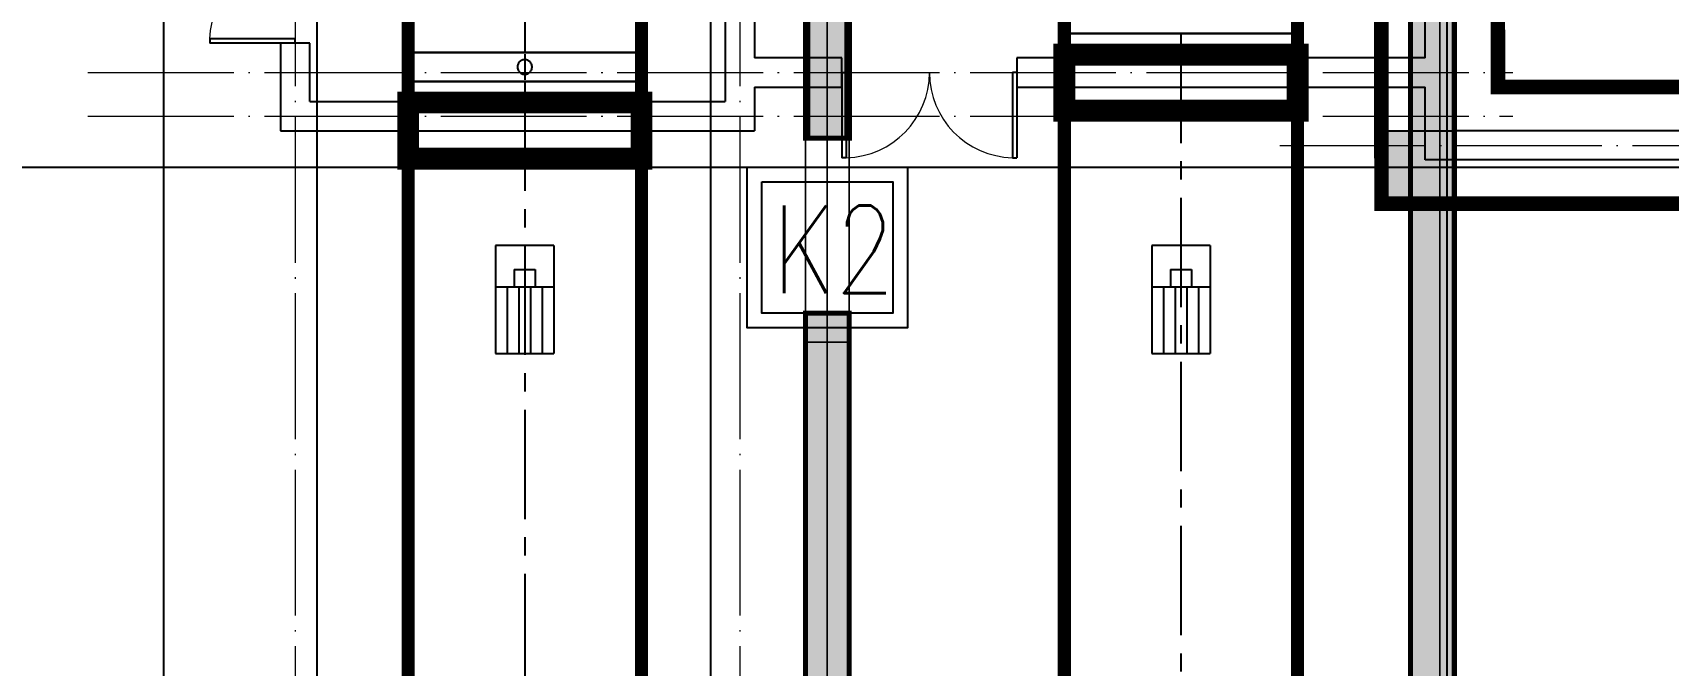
# Model space of a CAD drawing. Extents: x 369444 to 684549, y -549309 to 575337.
# Drawn here: x 504824 to 516042, y 386742 to 391080 of the extents above; entities that cross this region are included whole.
import ezdxf

# ---------------------------------------------------------------- set-up
doc = ezdxf.new("R2010")
doc.units = 0
doc.header["$LTSCALE"] = 1000
doc.header["$MEASUREMENT"] = 0
for name, pattern in [('__DASH', [0.35, 0.25, -0.1]), ('CENTER2', [1.125, 0.75, -0.125, 0.125, -0.125]), ('DASH', [0.35, 0.25, -0.1]), ('DASHED', [0.75, 0.5, -0.25]), ('DOTE', [2.42, 2, -0.2, 0.02, -0.2])]:
    doc.linetypes.add(name, pattern=pattern)
for name, color, linetype, lineweight, true_color in [('-2-0-1', 1, 'Continuous', 0, 0xff0000), ('-2-1-2', 9, 'Continuous', 0, 0x808080), ('1-6-1', 7, 'Continuous', 0, 0x55ff55), ('1-6-2', 7, 'Continuous', 0, 0x55ff55), ('21-0-1', 7, 'Continuous', 0, 0xb4dfff), ('21-0-2', 7, 'Continuous', 0, 0xb4dfff)]:
    doc.layers.add(name, color=color, linetype=linetype, lineweight=lineweight, true_color=true_color)
for name, color, linetype in [('BEAM_SE', 144, 'DASHED'), ('COLUMN', 9, 'Continuous'), ('DOTE', 1, 'Continuous'), ('DUCT-排烟中心线', 5, 'CENTER2'), ('DUCT-排烟法兰', 4, 'Continuous'), ('DUCT-排烟管', 2, 'Continuous'), ('DUCT-排烟管端线', 4, 'Continuous'), ('DUCT-排烟阀门', 7, 'Continuous'), ('WALL', 9, 'Continuous'), ('WINDOW', 4, 'Continuous'), ('作业图', 7, 'Continuous'), ('砼墙', 151, 'Continuous'), ('车库集水坑', 60, 'Continuous'), ('防火分区线', 7, 'Continuous'), ('颜洞口', 1, 'Continuous'), ('风管标注', 3, 'Continuous')]:
    doc.layers.add(name, color=color, linetype=linetype)
doc.layers.add('DOTE2', color=122, linetype='DOTE', lineweight=9)
doc.layers.add('S_ConcWall', color=3, linetype='Continuous', lineweight=35)
doc.styles.add('_HZTXT', font='txt.shx', dxfattribs={"width": 0.8, "bigfont": 'HZTXT.shx'})

# ---------------------------------------------------------------- blocks, each defined once
blk = doc.blocks.new('$DorLib2D$00000002')
for p, q in [((-0.5, 0), (-0.5, 0.4875)), ((-0.475, 0.4875), (-0.5, 0.4875)), ((-0.475, 0), (-0.475, 0.4875)), ((0.475, 0), (0.475, 0.4875)), ((0.475, 0.4875), (0.5, 0.4875)), ((0.5, 0), (0.5, 0.4875)), ((-0.5, 0), (-0.475, 0)), ((0.5, 0), (0.475, 0))]:
    blk.add_line(p, q)
at = {"lineweight": 13}
for centre, start, end in [((-0.4875, 0), 0, 88.53072), ((0.4875, 0), 91.46928, 180)]:
    blk.add_arc(centre, 0.4875, start, end, dxfattribs=at)
blk = doc.blocks.new('nihao23fdf')
at = {"layer": '砼墙'}
h = blk.add_hatch(color=0, dxfattribs=at)
h.dxf.hatch_style = 1
h.paths.add_polyline_path([(-17550, -6200), (-17550, -5950), (-17950, -5950), (-17950, -2850), (-17550, -2850), (-17550, -2600), (-18250, -2600), (-18250, -6000), (-18250, -6200), (-18050, -6200)])
h.paths.add_polyline_path([(-17950, -8300), (-18250, -8300), (-18250, -13650), (-17400, -13650), (-17400, -13400), (-17950, -13400)])
h.paths.add_polyline_path([(-14075, -9250), (-13825, -9250), (-13825, -7250), (-14075, -7250)])
h.paths.add_polyline_path([(-13800, -10450), (-14100, -10450), (-14100, -13400), (-14700, -13400), (-14700, -13650), (-14049, -13650), (-13249, -13650), (-13249, -13400), (-13800, -13400)])
h.paths.add_polyline_path([(-15250, -2600), (-15750, -2600), (-15750, -2850), (-15300, -2850), (-15300, -4400), (-15050, -4400), (-15050, -2850), (-14900, -2850), (-14900, -2600)])
h.paths.add_polyline_path([(-13450, -2850), (-13450, -5950), (-14050, -5950), (-14050, -6200), (-13200, -6200), (-13200, -2850), (-12801, -2850), (-12801, -2600), (-13250, -2600), (-14000, -2600), (-14000, -2850)])
h.paths.add_polyline_path([(-10400, -2600), (-11001, -2600), (-11001, -2850), (-10425, -2850), (-10425, -4650), (-10175, -4650), (-10175, -2850), (-9800, -2850), (-9800, -2600)])
h.paths.add_polyline_path([(-8300, -2600), (-8300, 0), (0, 0), (0, -2600), (-600, -2600), (-600, -2800), (0, -2800), (0, -2850), (0, -4700), (250, -4700), (250, -2850), (900, -2850), (900, -2600), (250, -2600), (250, 250), (-8550, 250), (-8550, -2600), (-8600, -2600), (-8600, -2800), (-8600, -2850), (-7950, -2850), (-7950, -4500), (-7700, -4500), (-7700, -2600)])
h.paths.add_polyline_path([(2725, -2850), (3300, -2850), (3300, -2600), (2701, -2600), (2100, -2600), (2100, -2850), (2475, -2850), (2475, -4650), (2725, -4650)])
h.paths.add_polyline_path([(5500, -2850), (5500, -6200), (6350, -6200), (6350, -5950), (5750, -5950), (5750, -2850), (6300, -2850), (6300, -2600), (5550, -2600), (5100, -2600), (5100, -2850)])
h.paths.add_polyline_path([(7551, -2600), (7200, -2600), (7200, -2850), (7350, -2850), (7350, -4400), (7600, -4400), (7600, -2850), (8050, -2850), (8050, -2600)])
h.paths.add_polyline_path([(10250, -2850), (10250, -5950), (9850, -5950), (9850, -6200), (10350, -6200), (10550, -6200), (10550, -6000), (10550, -2600), (9850, -2600), (9850, -2850)])
h.paths.add_polyline_path([(10550, -8300), (10250, -8300), (10250, -13400), (9700, -13400), (9700, -13650), (10550, -13650)])
h.paths.add_polyline_path([(6100, -13400), (5550, -13400), (5550, -13650), (6350, -13650), (7000, -13650), (7000, -13400), (6400, -13400), (6400, -10450), (6100, -10450)])
h.paths.add_polyline_path([(6125, -9250), (6375, -9250), (6375, -7250), (6125, -7250)])
h.paths.add_polyline_path([(-450, -14650), (-450, -13650), (150, -13650), (150, -13400), (-450, -13400), (-450, -10210), (-700, -10210), (-700, -14250), (-950, -14250), (-950, -14650)])
h.paths.add_polyline_path([(250, -9210), (250, -6200), (800, -6200), (800, -5950), (0, -5950), (0, -6000), (0, -6200), (0, -8900), (-450, -8900), (-900, -8900), (-900, -9210), (-700, -9210), (-700, -9310), (-450, -9310), (-450, -9210)])
h.paths.add_polyline_path([(-7250, -9210), (-7250, -9310), (-7000, -9310), (-7000, -9210), (-6800, -9210), (-6800, -8900), (-7250, -8900), (-7700, -8900), (-7700, -6200), (-7700, -6000), (-7700, -5950), (-8500, -5950), (-8500, -6200), (-7950, -6200), (-7950, -9210)])
h.paths.add_polyline_path([(-7250, -13400), (-7850, -13400), (-7850, -13650), (-7250, -13650), (-7250, -14650), (-6750, -14650), (-6750, -14250), (-7000, -14250), (-7000, -10209), (-7250, -10209)])
at = {"layer": '砼墙', "color": 0, "lineweight": 35, "ltscale": 1}
for points in [[(6125, -7250), (6375, -7250), (6375, -9250), (6125, -9250)], [(10550, -13650), (10550, -8300), (10250, -8300), (10250, -13400), (9700, -13400), (9700, -13650)], [(7000, -13400), (7000, -13650), (6350, -13650), (5550, -13650), (5550, -13400), (6100, -13400), (6100, -10450), (6400, -10450), (6400, -13400)]]:
    blk.add_lwpolyline(points, close=True, dxfattribs=at)
blk = doc.blocks.new('column500')
h = blk.add_hatch(color=0)
h.dxf.hatch_style = 1
h.paths.add_polyline_path([(-216381, -381440), (-215881, -381440), (-215881, -380940), (-216381, -380940)])
at = {"color": 0}
blk.add_lwpolyline([(-216381, -381440), (-215881, -381440), (-215881, -380940), (-216381, -380940)], close=True, dxfattribs=at)
blk = doc.blocks.new('N-风管')
at = {"color": 0}
for p, q in [((38489343955.528313, 3905484094.476387, -399.99999), (38489343955.528313, 3905483353.476387, -399.99999)), ((38489344355.528313, 3905484094.476387, -399.99999), (38489343955.528313, 3905484094.476387, -399.99999)), ((38489348455.528313, 3905484094.476387, -399.99999), (38489348455.528313, 3905483353.476387, -399.99999)), ((38489348855.528313, 3905484094.476387, -399.99999), (38489348455.528313, 3905484094.476387, -399.99999)), ((38489344083.528313, 3905483930.270787, -399.99999), (38489344227.528313, 3905483930.270787, -399.99999)), ((38489344083.528313, 3905483930.270787, -399.99999), (38489344083.528313, 3905483809.487787, -399.99999)), ((38489348583.528313, 3905483930.270787, -399.99999), (38489348727.528313, 3905483930.270787, -399.99999)), ((38489348583.528313, 3905483930.270787, -399.99999), (38489348583.528313, 3905483809.487787, -399.99999)), ((38489343955.528313, 3905483809.487787, -399.99999), (38489344355.528313, 3905483809.487787, -399.99999)), ((38489348455.528313, 3905483809.487787, -399.99999), (38489348855.528313, 3905483809.487787, -399.99999)), ((38489343955.528313, 3905483353.476387, -399.99999), (38489344355.528313, 3905483353.476387, -399.99999)), ((38489348455.528313, 3905483353.476387, -399.99999), (38489348855.528313, 3905483353.476387, -399.99999))]:
    blk.add_line(p, q, dxfattribs=at)
at = {"color": 0, "linetype": 'Continuous'}
for p, q in [((38489344355.528313, 3905484094.476387, -399.99999), (38489344355.528313, 3905483353.476387, -399.99999)), ((38489348855.528313, 3905484094.476387, -399.99999), (38489348855.528313, 3905483353.476387, -399.99999)), ((38489344227.528313, 3905483930.270787, -399.99999), (38489344227.528313, 3905483809.487787, -399.99999)), ((38489348727.528313, 3905483930.270787, -399.99999), (38489348727.528313, 3905483809.487787, -399.99999)), ((38489344035.528313, 3905483809.487787, -399.99999), (38489344035.528313, 3905483353.476387, -399.99999)), ((38489344115.528313, 3905483809.487787, -399.99999), (38489344115.528313, 3905483353.476387, -399.99999)), ((38489344195.528313, 3905483809.487787, -399.99999), (38489344195.528313, 3905483353.476387, -399.99999)), ((38489344275.528313, 3905483809.487787, -399.99999), (38489344275.528313, 3905483353.476387, -399.99999)), ((38489348535.528313, 3905483809.487787, -399.99999), (38489348535.528313, 3905483353.476387, -399.99999)), ((38489348615.528313, 3905483809.487787, -399.99999), (38489348615.528313, 3905483353.476387, -399.99999)), ((38489348695.528313, 3905483809.487787, -399.99999), (38489348695.528313, 3905483353.476387, -399.99999)), ((38489348775.528313, 3905483809.487787, -399.99999), (38489348775.528313, 3905483353.476387, -399.99999))]:
    blk.add_line(p, q, dxfattribs=at)
at = {"layer": 'DUCT-排烟中心线', "color": 0}
for p, q in [((38489344155.528313, 3905487000.468436), (38489344155.528313, 3905485418.631673)), ((38489348655.528313, 3905485546.69895), (38489348655.528313, 3905480873.78737)), ((38489344155.528313, 3905485218.231672), (38489344155.528313, 3905480873.78737))]:
    blk.add_line(p, q, dxfattribs=at)
at = {"layer": 'DUCT-排烟法兰', "color": 0}
for p, q in [((38489347815.528313, 3905485546.79895), (38489349495.528313, 3905485546.79895)), ((38489343315.528313, 3905485418.531673), (38489344995.528313, 3905485418.531673)), ((38489343315.528313, 3905485218.331673), (38489344995.528313, 3905485218.331673))]:
    blk.add_line(p, q, dxfattribs=at)
at = {"layer": 'DUCT-排烟管', "color": 0, "const_width": 90}
for points in [[(38489343355.528313, 3905487000.468436), (38489343355.528313, 3905485418.631673)], [(38489344955.528313, 3905485418.631673), (38489344955.528313, 3905487000.468436)], [(38489347855.528313, 3905485546.898951), (38489347855.528313, 3905485746.898951)], [(38489349455.528313, 3905485746.898951), (38489349455.528313, 3905485546.898951)], [(38489347855.528313, 3905485546.69895), (38489347855.528313, 3905480873.78737)], [(38489349455.528313, 3905480873.78737), (38489349455.528313, 3905485546.69895)], [(38489343355.528313, 3905485218.431673), (38489343355.528313, 3905485418.431673)], [(38489344955.528313, 3905485418.431673), (38489344955.528313, 3905485218.431673)], [(38489343355.528313, 3905485218.231672), (38489343355.528313, 3905480873.78737)], [(38489344955.528313, 3905480873.78737), (38489344955.528313, 3905485218.231672)]]:
    blk.add_lwpolyline(points, dxfattribs=at)
at = {"layer": 'DUCT-排烟管端线', "color": 0}
for p, q in [((38489349455.528313, 3905485546.898951), (38489347855.528313, 3905485546.898951)), ((38489349455.528313, 3905485546.69895), (38489347855.528313, 3905485546.69895)), ((38489343355.528313, 3905485418.631673), (38489344955.528313, 3905485418.631673)), ((38489344955.528313, 3905485418.431673), (38489343355.528313, 3905485418.431673)), ((38489344955.528313, 3905485218.431673), (38489343355.528313, 3905485218.431673)), ((38489344955.528313, 3905485218.231672), (38489343355.528313, 3905485218.231672))]:
    blk.add_line(p, q, dxfattribs=at)
at = {"layer": 'DUCT-排烟阀门', "color": 0}
for p, q in [((38489344126.139053, 3905485358.882523), (38489344121.300949, 3905485354.880105)), ((38489344131.44062, 3905485362.247007), (38489344126.139053, 3905485358.882523)), ((38489344137.122078, 3905485364.920497), (38489344131.44062, 3905485362.247007)), ((38489344143.093811, 3905485366.860831), (38489344137.122078, 3905485364.920497)), ((38489344149.261642, 3905485368.037408), (38489344143.093811, 3905485366.860831)), ((38489344155.528313, 3905485368.431673), (38489344149.261642, 3905485368.037408)), ((38489344155.528313, 3905485405.931673), (38489344155.528313, 3905485230.931673)), ((38489344161.794968, 3905485368.037408), (38489344155.528313, 3905485368.431673)), ((38489344167.962799, 3905485366.860831), (38489344161.794968, 3905485368.037408)), ((38489344173.934532, 3905485364.920497), (38489344167.962799, 3905485366.860831)), ((38489344179.61599, 3905485362.247007), (38489344173.934532, 3905485364.920497)), ((38489344184.917557, 3905485358.882523), (38489344179.61599, 3905485362.247007)), ((38489344189.755661, 3905485354.880105), (38489344184.917557, 3905485358.882523)), ((38489344106.41394, 3905485327.800739), (38489344105.626968, 3905485321.571199)), ((38489344105.626968, 3905485321.571199), (38489344105.626968, 3905485315.292147)), ((38489344105.626968, 3905485315.292147), (38489344106.41394, 3905485309.062607)), ((38489344107.975479, 3905485333.882523), (38489344106.41394, 3905485327.800739)), ((38489344106.41394, 3905485309.062607), (38489344107.975479, 3905485302.980824)), ((38489344110.286949, 3905485339.720638), (38489344107.975479, 3905485333.882523)), ((38489344107.975479, 3905485302.980824), (38489344110.286949, 3905485297.142709)), ((38489344113.311913, 3905485345.223013), (38489344110.286949, 3905485339.720638)), ((38489344110.286949, 3905485297.142709), (38489344113.311913, 3905485291.640334)), ((38489344117.00264, 3905485350.302873), (38489344113.311913, 3905485345.223013)), ((38489344113.311913, 3905485291.640334), (38489344117.00264, 3905485286.560474)), ((38489344121.300949, 3905485354.880105), (38489344117.00264, 3905485350.302873)), ((38489344117.00264, 3905485286.560474), (38489344121.300949, 3905485281.983242)), ((38489344121.300949, 3905485281.983242), (38489344126.139053, 3905485277.980824)), ((38489344126.139053, 3905485277.980824), (38489344131.44062, 3905485274.616339)), ((38489344131.44062, 3905485274.616339), (38489344137.122078, 3905485271.942849)), ((38489344137.122078, 3905485271.942849), (38489344143.093811, 3905485270.002515)), ((38489344143.093811, 3905485270.002515), (38489344149.261642, 3905485268.825938)), ((38489344149.261642, 3905485268.825938), (38489344155.528313, 3905485268.431673)), ((38489344155.528313, 3905485268.431673), (38489344161.794968, 3905485268.825938)), ((38489344161.794968, 3905485268.825938), (38489344167.962799, 3905485270.002515)), ((38489344167.962799, 3905485270.002515), (38489344173.934532, 3905485271.942849)), ((38489344173.934532, 3905485271.942849), (38489344179.61599, 3905485274.616339)), ((38489344179.61599, 3905485274.616339), (38489344184.917557, 3905485277.980823)), ((38489344184.917557, 3905485277.980823), (38489344189.755661, 3905485281.983242)), ((38489344194.05397, 3905485350.302872), (38489344189.755661, 3905485354.880105)), ((38489344189.755661, 3905485281.983242), (38489344194.05397, 3905485286.560473)), ((38489344197.744698, 3905485345.223012), (38489344194.05397, 3905485350.302872)), ((38489344194.05397, 3905485286.560473), (38489344197.744698, 3905485291.640333)), ((38489344200.769661, 3905485339.720637), (38489344197.744698, 3905485345.223012)), ((38489344197.744698, 3905485291.640333), (38489344200.769661, 3905485297.142708)), ((38489344203.081131, 3905485333.882523), (38489344200.769661, 3905485339.720637)), ((38489344200.769661, 3905485297.142708), (38489344203.081131, 3905485302.980823)), ((38489344204.64267, 3905485327.800739), (38489344203.081131, 3905485333.882523)), ((38489344203.081131, 3905485302.980823), (38489344204.64267, 3905485309.062607)), ((38489344205.429642, 3905485321.571199), (38489344204.64267, 3905485327.800739)), ((38489344204.64267, 3905485309.062607), (38489344205.429642, 3905485315.292147)), ((38489344205.429642, 3905485315.292147), (38489344205.429642, 3905485321.571199))]:
    blk.add_line(p, q, dxfattribs=at)
at = {"layer": '颜洞口', "color": 0, "const_width": 150, "elevation": -3000}
for points in [[(38489349455.521217, 3905485403.308722), (38489347855.530457, 3905485403.308722), (38489347855.530457, 3905485018.451418), (38489349455.521217, 3905485018.451418)], [(38489344955.521217, 3905485074.841444), (38489343355.530457, 3905485074.841444), (38489343355.530457, 3905484689.98414), (38489344955.521217, 3905484689.98414)]]:
    blk.add_lwpolyline(points, close=True, dxfattribs=at)
blk = doc.blocks.new('A$C344F088D')
at = {"layer": 'BEAM_SE', "color": 0, "lineweight": 18, "ltscale": 1}
for p, q in [((11100, -7650), (11100, -6450)), ((11400, -7650), (11400, -6450))]:
    blk.add_line(p, q, dxfattribs=at)
at = {"layer": 'S_ConcWall', "color": 0, "lineweight": 35, "ltscale": 1, "const_width": 35}
for points in [[(11100, -6450), (11100, -4450), (11400, -4450), (11400, -6450)], [(14699, -10850), (15549, -10850), (15549, -5500), (15249, -5500), (15249, -10600), (14699, -10600)], [(11399, -10600), (11999, -10600), (11999, -10850), (11349, -10850), (10549, -10850), (10549, -10600), (11099, -10600), (11099, -7650), (11399, -7650)]]:
    blk.add_lwpolyline(points, close=True, dxfattribs=at)

msp = doc.modelspace()

# ---------------------------------------------------------------- linework, layer by layer
at = {"layer": '-2-0-1', "color": 0}
for p, q in [((510273.8, 386006.9, -3600), (510274.2, 391206.9, -3600)), ((514474.2, 386006.9, -3600), (514474.2, 391206.9, -3600))]:
    msp.add_line(p, q, dxfattribs=at)
at = {"layer": '-2-1-2', "color": 0}
for p, q in [((510273.8, 386006.9), (510274.2, 391206.9)), ((514474.2, 386006.9), (514474.2, 391206.9))]:
    msp.add_line(p, q, dxfattribs=at)
at = {"layer": '1-6-1', "color": 0}
for p, q in [((510123.8, 386156.9), (510124.2, 391206.9)), ((510124.2, 391206.9, -3600), (510124.1, 390157, -3600)), ((510424.2, 391206.9), (510423.8, 386156.9)), ((510424.1, 390156.9, -3600), (510424.2, 391206.9, -3600)), ((514274.2, 391206.9, -3600), (514274.2, 386156.9, -3600)), ((514274.2, 386156.9), (514274.2, 391206.9)), ((514574.2, 391206.9), (514574.2, 385906.9)), ((514574.2, 385906.9, -3600), (514574.2, 391206.9, -3600)), ((510124.1, 390157, -1500), (510124.1, 388957, -1500)), ((510124.1, 390157, -3600), (510124.1, 390157, -1500)), ((510424.1, 390156.9, -1500), (510424.1, 390156.9, -3600)), ((510424.1, 388956.9, -1500), (510424.1, 390156.9, -1500)), ((510124.1, 388957, -3600), (510123.8, 386156.9, -3600)), ((510124.1, 388957, -1500), (510124.1, 388957, -3600)), ((510423.8, 386156.9, -3600), (510424.1, 388956.9, -3600)), ((510424.1, 388956.9, -3600), (510424.1, 388956.9, -1500))]:
    msp.add_line(p, q, dxfattribs=at)
at = {"layer": '1-6-2', "color": 0}
for p, q in [((510274.2, 391206.9), (510273.8, 386006.9)), ((510274.1, 390156.9, -3600), (510274.2, 391206.9, -3600)), ((514474.2, 391206.9), (514474.2, 386006.9)), ((514474.2, 386006.9, -3600), (514474.2, 391206.9, -3600)), ((510274.1, 390156.9, -1500), (510274.1, 390156.9, -3600)), ((510274.1, 388956.9, -1500), (510274.1, 390156.9, -1500)), ((510273.8, 386006.9, -3600), (510274.1, 388956.9, -3600)), ((510274.1, 388956.9, -3600), (510274.1, 388956.9, -1500))]:
    msp.add_line(p, q, dxfattribs=at)
at = {"layer": '21-0-1', "color": 0}
for p, q in [((510423.8, 390156.9, -1500), (510123.8, 390156.9, -1500)), ((510123.8, 390156.9, -1500), (510123.8, 388956.9, -1500)), ((510423.8, 390156.9, -3600), (510123.8, 390156.9, -3600)), ((510123.8, 390156.9, -1500), (510423.8, 390156.9, -1500)), ((510123.8, 390156.9, -3600), (510123.8, 390156.9, -1500)), ((510123.8, 390156.9, -3600), (510423.8, 390156.9, -3600)), ((510123.8, 388956.9, -3600), (510123.8, 390156.9, -3600)), ((510273.8, 390156.9, -1500), (510273.8, 388956.9, -1500)), ((510273.8, 390156.9, -3600), (510273.8, 390156.9, -1500)), ((510273.8, 388956.9, -3600), (510273.8, 390156.9, -3600)), ((510423.8, 388956.9, -1500), (510423.8, 390156.9, -1500)), ((510423.8, 390156.9, -1500), (510423.8, 390156.9, -3600)), ((510423.8, 390156.9, -3600), (510423.8, 388956.9, -3600)), ((510123.8, 388956.9, -1500), (510423.8, 388956.9, -1500)), ((510423.8, 388956.9, -3600), (510123.8, 388956.9, -3600)), ((510423.8, 388956.9, -1500), (510123.8, 388956.9, -1500)), ((510123.8, 388956.9, -3600), (510423.8, 388956.9, -3600)), ((510123.8, 388956.9, -1500), (510123.8, 388956.9, -3600)), ((510273.8, 388956.9, -1500), (510273.8, 388956.9, -3600)), ((510423.8, 388956.9, -3600), (510423.8, 388956.9, -1500))]:
    msp.add_line(p, q, dxfattribs=at)
at = {"layer": '21-0-2', "color": 0}
for p, q in [((510273.8, 390156.9, -1500), (510273.8, 388956.9, -1500)), ((510273.8, 390156.9, -3600), (510273.8, 390156.9, -1500)), ((510273.8, 388956.9, -3600), (510273.8, 390156.9, -3600)), ((510273.8, 388956.9, -1500), (510273.8, 388956.9, -3600))]:
    msp.add_line(p, q, dxfattribs=at)
at = {"layer": 'DOTE', "color": 8}
for p, q in [((505724.5, 59364.2), (505724.5, 476704.8)), ((506774.5, 59364.2), (506774.5, 476704.8)), ((509474.5, 261807), (509474.5, 476704.8)), ((513524.5, 59364.2), (513524.5, 476704.8)), ((514524.5, 59364.2), (514524.5, 476704.8))]:
    msp.add_line(p, q, dxfattribs=at)
at = {"layer": 'DOTE', "color": 8, "lineweight": -2}
msp.add_line((377844.4, 390157), (624570.9, 390157), dxfattribs=at)
at = {"layer": 'DOTE2', "linetype": 'DOTE', "ltscale": 0.5}
for points in [[(506624.2, 397762.6), (506624.2, 384438.5)], [(509674.2, 397762.6), (509674.2, 384438.5)], [(514474.4, 397762.6), (514474.4, 384438.5)], [(505203.5, 390807), (514974.4, 390807)], [(505203.5, 390507), (514974.4, 390507)], [(513376.8, 390307), (541801, 390307)]]:
    msp.add_lwpolyline(points, dxfattribs=at)
at = {"layer": 'WALL'}
for p, q in [((509574.2, 394407), (509574.2, 390807)), ((509774.2, 394407), (509774.2, 390907)), ((506724.5, 391007), (506524.5, 391007)), ((506524.5, 391007), (506524.5, 390407)), ((506724.5, 390607), (506724.5, 391007)), ((510374.4, 390907), (509774.2, 390907)), ((510374.4, 390707), (510374.4, 390907)), ((514374.4, 390907), (511574.4, 390907)), ((511574.4, 390907), (511574.4, 390707)), ((509574.2, 390807), (509574.2, 390607)), ((509774.2, 390707), (510374.4, 390707)), ((509774.2, 390707), (509774.2, 390407)), ((511574.4, 390707), (514374.4, 390707)), ((506724.5, 390607), (509574.2, 390607)), ((506524.5, 390407), (509774.2, 390407))]:
    msp.add_line(p, q, dxfattribs=at)
at = {"layer": 'WALL', "linetype": 'ByBlock'}
for p, q in [((514374.4, 390907), (514374.4, 393606.9)), ((514574.4, 390807), (514574.4, 393606.9)), ((514374.4, 390207), (514374.4, 390707)), ((514574.4, 390407), (514574.4, 390807)), ((540574.5, 390407), (514574.4, 390407)), ((540374.5, 390207), (514374.4, 390207))]:
    msp.add_line(p, q, dxfattribs=at)
at = {"layer": '车库集水坑', "lineweight": -2}
for points in [[(509724.2, 390157), (510824.2, 390157), (510824.2, 389057), (509724.2, 389057)], [(509824.2, 390057), (510724.2, 390057), (510724.2, 389157), (509824.2, 389157)]]:
    msp.add_lwpolyline(points, close=True, dxfattribs=at)
at = {"layer": '防火分区线', "linetype": '__DASH', "lineweight": -2, "ltscale": 8, "const_width": 100}
for points in [[(540074.5, 342107), (540074.5, 389907), (514075.2, 389907), (514067.7, 393907), (515224.4, 393907), (515224.4, 397407.1), (509724.5, 397407.1), (509724.5, 402507), (513974.5, 402507), (513974.5, 407056.9), (600124.5, 407057.8), (600124.5, 399307), (604324.5, 399307), (604324.5, 394307), (608874.5, 394307), (608874.5, 394757), (614874.5, 394757), (614874.5, 390457), (614074.5, 390457), (614074.5, 380657), (607374.5, 380657), (607374.5, 379657), (597124.5, 379657), (597124.5, 352757)], [(540874.5, 342907), (540874.5, 390707), (514873.7, 390707), (514869.2, 393107), (516024.4, 393107), (516024.4, 398207.1), (510524.5, 398207.1), (510524.5, 401707), (514774.5, 401707), (514774.5, 406256.9), (599324.5, 406257.8), (599324.5, 398507), (603524.5, 398507), (603524.5, 393507), (609674.5, 393507), (609674.5, 393957), (614074.5, 393957), (614074.5, 391257), (613274.5, 391257), (613274.5, 381457), (606574.5, 381457), (606574.5, 380457), (596324.5, 380457), (596324.5, 353557)]]:
    msp.add_lwpolyline(points, dxfattribs=at)
at = {"layer": '防火分区线', "color": 56, "linetype": 'DASH', "ltscale": 8, "const_width": 100}
for points in [[(490917.6, 401242.9), (494268.2, 401242.9), (494268.2, 403107), (497608.3, 403107), (497608.3, 401256.9), (505324.4, 401256.9), (505324.9, 404332.4), (510518.8, 404332.4), (510518.2, 398207), (516024.4, 398207), (516024.4, 393107), (514869.2, 393107), (514873.7, 390707), (540868.5, 390706.8)], [(491718.9, 400442.9), (495068.2, 400442.9), (495068.2, 402307), (496808.3, 402307), (496808.3, 400456.9), (506124.3, 400456.9), (506124.8, 403532.4), (509718.7, 403532.4), (509718.2, 397407), (515224.4, 397407), (515224.4, 393907), (514067.8, 393907), (514075.1, 389907), (540068.5, 389906.8)]]:
    msp.add_lwpolyline(points, dxfattribs=at)

# ---------------------------------------------------------------- block references
at = {"layer": 'COLUMN', "color": 8, "xscale": -1, "rotation": 270}
msp.add_blockref('column500', (895514.4, 606287.9), dxfattribs=at)
at = {"layer": 'WINDOW', "yscale": 1200, "zscale": 1200}
for p, xscale, rotation in [((506624.5, 391607), -1200, 90), ((510974.4, 390807), 1200, 180.0000006317687)]:
    msp.add_blockref('$DorLib2D$00000002', p, dxfattribs=dict(at, xscale=xscale, rotation=rotation))
at = {"layer": '作业图', "color": 8}
msp.add_blockref('A$C344F088D', (499025, 396806.9), dxfattribs=at)
at = {"layer": '砼墙', "color": 8}
msp.add_blockref('nihao23fdf', (504024.5, 399607), dxfattribs=at)
at = {"layer": '风管标注', "color": 8}
msp.add_blockref('N-风管', (-38488835956.2, -3905094473.4), dxfattribs=at)

# ---------------------------------------------------------------- texts
at = {"layer": '车库集水坑', "lineweight": -2, "style": '_HZTXT', "width": 0.8}
msp.add_text('K2', height=600, dxfattribs=at).set_placement((509894.8, 389294.1))

doc.saveas('drawing.dxf')
